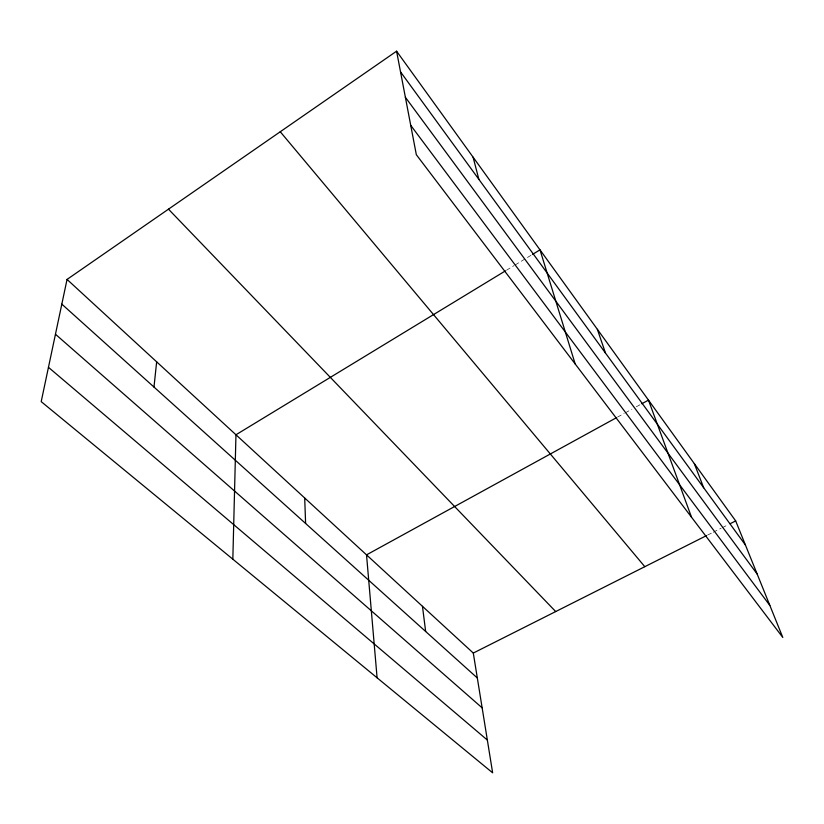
<?xml version="1.0" encoding="UTF-8"?>
<svg xmlns="http://www.w3.org/2000/svg" width="824" height="824" viewBox="0 0 824 824"><rect width="100%" height="100%" fill="white"/><g stroke="black" fill="none" stroke-linecap="round" stroke-linejoin="round"><path stroke-width="0.62" stroke-dasharray="4.12 3.09" d="M506.482 270.231L514.052 265.627M515.134 264.968L531.346 255.11M617.526 417.099L624.159 413.463M625.261 412.855L631.895 409.209M636.313 406.788L640.732 404.357M707.641 535.044L712.121 532.778M713.244 532.222L721.103 528.266M722.226 527.7L727.829 524.878"/><path stroke-width="1.24" d="M232.832 559.197L235.963 434.773L505.4 270.89M153.985 387.053L156.653 361.829M67.053 279.418L41.2 401.628L492.639 772.809L473.295 653.061L67.053 279.418L396.581 51.191L735.688 520.923L782.8 637.457L416.336 154.716L396.581 51.191M532.428 254.451L539.998 249.847L575.183 363.961M616.424 417.706L366.526 554.861L377.093 677.812M641.845 403.75L648.478 400.114L691.532 517.235M473.295 653.061L706.518 535.61M730.074 523.745L735.688 520.923M48.462 367.319L487.344 740.045M55.455 334.235L482.143 707.837M61.821 304.128L477.323 677.977M168.477 209.172L555.706 611.562M280.253 131.747L644.811 566.685M410.733 125.351L769.843 605.413M405.367 97.263L757.153 574.019M400.526 71.884L745.432 545.024M694.323 463.634L703.686 487.767M597.349 329.301L605.465 353.012M473.089 157.178L478.878 179.364M422.465 606.309L425.658 631.493M304.695 497.984L305.611 523.477"/></g></svg>
